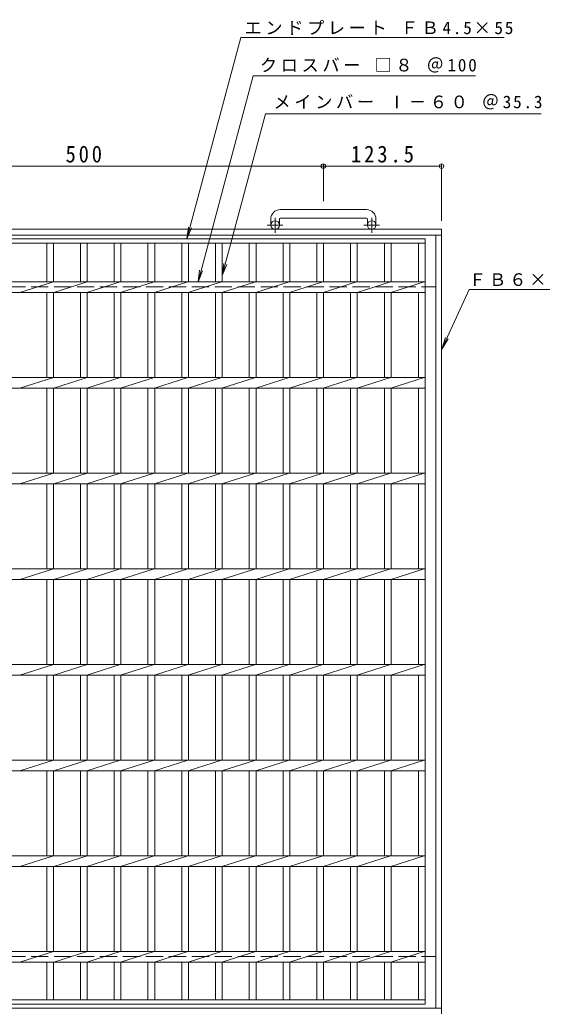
# Model space of a CAD drawing. Units: millimetres, scale not verified. Extents: x -1113 to 1060, y -823 to 763.
# Drawn here: x -585 to -39, y -272 to 763 of the extents above; entities that cross this region are included whole.
import ezdxf

# ---------------------------------------------------------------- set-up
doc = ezdxf.new("R2010")
doc.units = ezdxf.units.MM
doc.header["$LTSCALE"] = 6
doc.header["$PDMODE"] = 32
doc.header["$PDSIZE"] = 4.8
doc.linetypes.add('CHAIN1', pattern=[8, 5, -1, 1, -1])
doc.linetypes.add('DASHED3', pattern=[4, 3, -1])
for name, color, linetype, lineweight in [('A-1', 2, 'Continuous', 9), ('A-2', 3, 'Continuous', 9), ('A-4', 7, 'Continuous', 9), ('A-5', 7, 'Continuous', 9)]:
    doc.layers.add(name, color=color, linetype=linetype, lineweight=lineweight)
doc.styles.add('ＭＳ ゴシック', font='')
doc.styles.get('ＭＳ ゴシック').set_extended_font_data('MS Gothic')

msp = doc.modelspace()

# ---------------------------------------------------------------- linework, layer by layer
at = {"layer": 'A-1'}
for p, q in [((-223.06, 564.177), (-313.06, 564.177)), ((-323.06, 554.177), (-323.06, 548.077)), ((-314.06, 554.177), (-314.06, 548.077)), ((-313.06, 555.177), (-223.06, 555.177)), ((-222.06, 554.177), (-222.06, 548.077)), ((-213.06, 554.177), (-213.06, 548.077)), ((-891.56, 543.577), (-144.56, 543.577)), ((-144.56, 543.577), (-144.56, -276.423)), ((-891.56, 537.577), (-144.56, 537.577)), ((-150.56, 537.577), (-150.56, -270.423)), ((-891.56, -270.423), (-144.56, -270.423))]:
    msp.add_line(p, q, dxfattribs=at)
at = {"layer": 'A-1', "linetype": 'CHAIN1'}
for p, q in [((-318.56, 539.97), (-318.56, 555.567)), ((-217.56, 539.97), (-217.56, 555.567)), ((-310.397, 548.077), (-326.804, 548.077)), ((-209.397, 548.077), (-225.804, 548.077))]:
    msp.add_line(p, q, dxfattribs=at)
at = {"layer": 'A-1', "linetype": 'DASHED3'}
for p, q in [((-885.56, 483.577), (-150.56, 483.577)), ((-885.56, -216.423), (-150.56, -216.423))]:
    msp.add_line(p, q, dxfattribs=at)
at = {"layer": 'A-1'}
for centre in [(-318.56, 548.077), (-217.56, 548.077)]:
    msp.add_circle(centre, 4.5, dxfattribs=at)
for centre, radius, start, end in [((-313.06, 554.177), 10, 90, 180), ((-223.06, 554.177), 10, 0, 90), ((-313.06, 554.177), 1, 90, 180), ((-223.06, 554.177), 1, 0, 90)]:
    msp.add_arc(centre, radius, start, end, dxfattribs=at)
at = {"layer": 'A-2'}
for p, q in [((-874.56, 533.577), (-161.56, 533.577)), ((-874.56, 529.077), (-161.56, 529.077)), ((-557.26, 529.077), (-557.26, 488.577)), ((-550.26, 529.077), (-550.26, 488.577)), ((-521.961, 529.077), (-521.961, 488.577)), ((-514.961, 529.077), (-514.961, 488.577)), ((-486.661, 529.077), (-486.661, 488.577)), ((-479.661, 529.077), (-479.661, 488.577)), ((-451.361, 529.077), (-451.361, 488.577)), ((-444.361, 529.077), (-444.361, 488.577)), ((-416.062, 529.077), (-416.062, 488.577)), ((-409.062, 529.077), (-409.062, 488.577)), ((-380.762, 529.077), (-380.762, 488.577)), ((-373.762, 529.077), (-373.762, 488.577)), ((-345.462, 529.077), (-345.462, 488.577)), ((-338.462, 529.077), (-338.462, 488.577)), ((-310.163, 529.077), (-310.163, 488.577)), ((-303.163, 529.077), (-303.163, 488.577)), ((-274.863, 529.077), (-274.863, 488.577)), ((-267.863, 529.077), (-267.863, 488.577)), ((-239.563, 529.077), (-239.563, 488.577)), ((-232.563, 529.077), (-232.563, 488.577)), ((-204.264, 529.077), (-204.264, 488.577)), ((-197.264, 529.077), (-197.264, 488.577)), ((-168.56, 529.077), (-168.56, 488.577)), ((-874.56, 488.577), (-161.56, 488.577)), ((-585.16, 477.578), (-550.26, 488.577)), ((-549.86, 477.578), (-514.961, 488.577)), ((-515.259, 477.578), (-480.359, 488.577)), ((-479.959, 477.578), (-445.059, 488.577)), ((-444.659, 477.578), (-409.76, 488.577)), ((-409.36, 477.578), (-374.46, 488.577)), ((-374.06, 477.578), (-339.16, 488.577)), ((-338.76, 477.578), (-303.861, 488.577)), ((-303.461, 477.578), (-268.561, 488.577)), ((-268.161, 477.578), (-233.261, 488.577)), ((-232.861, 477.578), (-197.962, 488.577)), ((-197.661, 477.578), (-162.761, 488.577)), ((-874.56, 477.578), (-161.56, 477.578)), ((-557.26, 477.578), (-557.26, 388.577)), ((-550.26, 477.578), (-550.26, 388.577)), ((-521.961, 477.578), (-521.961, 388.577)), ((-514.961, 477.578), (-514.961, 388.577)), ((-486.661, 477.578), (-486.661, 388.577)), ((-479.661, 477.578), (-479.661, 388.577)), ((-451.361, 477.578), (-451.361, 388.577)), ((-444.361, 477.578), (-444.361, 388.577)), ((-416.062, 477.578), (-416.062, 388.577)), ((-409.062, 477.578), (-409.062, 388.577)), ((-380.762, 477.578), (-380.762, 388.577)), ((-373.762, 477.578), (-373.762, 388.577)), ((-345.462, 477.578), (-345.462, 388.577)), ((-338.462, 477.578), (-338.462, 388.577)), ((-310.163, 477.578), (-310.163, 388.577)), ((-303.163, 477.578), (-303.163, 388.577)), ((-274.863, 477.578), (-274.863, 388.577)), ((-267.863, 477.578), (-267.863, 388.577)), ((-239.563, 477.578), (-239.563, 388.577)), ((-232.563, 477.578), (-232.563, 388.577)), ((-204.264, 477.578), (-204.264, 388.577)), ((-197.264, 477.578), (-197.264, 388.577)), ((-168.56, 477.578), (-168.56, 388.577)), ((-874.56, 388.577), (-161.56, 388.577)), ((-585.16, 377.578), (-550.26, 388.577)), ((-549.86, 377.578), (-514.961, 388.577)), ((-515.259, 377.578), (-480.359, 388.577)), ((-479.959, 377.578), (-445.059, 388.577)), ((-444.659, 377.578), (-409.76, 388.577)), ((-409.36, 377.578), (-374.46, 388.577)), ((-374.06, 377.578), (-339.16, 388.577)), ((-338.76, 377.578), (-303.861, 388.577)), ((-303.461, 377.578), (-268.561, 388.577)), ((-268.161, 377.578), (-233.261, 388.577)), ((-232.861, 377.578), (-197.962, 388.577)), ((-197.661, 377.578), (-162.761, 388.577)), ((-874.56, 377.578), (-161.56, 377.578)), ((-557.26, 377.578), (-557.26, 288.577)), ((-550.26, 377.578), (-550.26, 288.577)), ((-521.961, 377.578), (-521.961, 288.577)), ((-514.961, 377.578), (-514.961, 288.577)), ((-486.661, 377.578), (-486.661, 288.577)), ((-479.661, 377.578), (-479.661, 288.577)), ((-451.361, 377.578), (-451.361, 288.577)), ((-444.361, 377.578), (-444.361, 288.577)), ((-416.062, 377.578), (-416.062, 288.577)), ((-409.062, 377.578), (-409.062, 288.577)), ((-380.762, 377.578), (-380.762, 288.577)), ((-373.762, 377.578), (-373.762, 288.577)), ((-345.462, 377.578), (-345.462, 288.577)), ((-338.462, 377.578), (-338.462, 288.577)), ((-310.163, 377.578), (-310.163, 288.577)), ((-303.163, 377.578), (-303.163, 288.577)), ((-274.863, 377.578), (-274.863, 288.577)), ((-267.863, 377.578), (-267.863, 288.577)), ((-239.563, 377.578), (-239.563, 288.577)), ((-232.563, 377.578), (-232.563, 288.577)), ((-204.264, 377.578), (-204.264, 288.577)), ((-197.264, 377.578), (-197.264, 288.577)), ((-168.56, 377.578), (-168.56, 288.577)), ((-874.56, 288.577), (-161.56, 288.577)), ((-585.16, 277.578), (-550.26, 288.577)), ((-549.86, 277.578), (-514.961, 288.577)), ((-515.259, 277.578), (-480.359, 288.577)), ((-479.959, 277.578), (-445.059, 288.577)), ((-444.659, 277.578), (-409.76, 288.577)), ((-409.36, 277.578), (-374.46, 288.577)), ((-374.06, 277.578), (-339.16, 288.577)), ((-338.76, 277.578), (-303.861, 288.577)), ((-303.461, 277.578), (-268.561, 288.577)), ((-268.161, 277.578), (-233.261, 288.577)), ((-232.861, 277.578), (-197.962, 288.577)), ((-197.661, 277.578), (-162.761, 288.577)), ((-874.56, 277.578), (-161.56, 277.578)), ((-557.26, 277.578), (-557.26, 188.577)), ((-550.26, 277.578), (-550.26, 188.577)), ((-521.961, 277.578), (-521.961, 188.577)), ((-514.961, 277.578), (-514.961, 188.577)), ((-486.661, 277.578), (-486.661, 188.577)), ((-479.661, 277.578), (-479.661, 188.577)), ((-451.361, 277.578), (-451.361, 188.577)), ((-444.361, 277.578), (-444.361, 188.577)), ((-416.062, 277.578), (-416.062, 188.577)), ((-409.062, 277.578), (-409.062, 188.577)), ((-380.762, 277.578), (-380.762, 188.577)), ((-373.762, 277.578), (-373.762, 188.577)), ((-345.462, 277.578), (-345.462, 188.577)), ((-338.462, 277.578), (-338.462, 188.577)), ((-310.163, 277.578), (-310.163, 188.577)), ((-303.163, 277.578), (-303.163, 188.577)), ((-274.863, 277.578), (-274.863, 188.577)), ((-267.863, 277.578), (-267.863, 188.577)), ((-239.563, 277.578), (-239.563, 188.577)), ((-232.563, 277.578), (-232.563, 188.577)), ((-204.264, 277.578), (-204.264, 188.577)), ((-197.264, 277.578), (-197.264, 188.577)), ((-168.56, 277.578), (-168.56, 188.577)), ((-874.56, 188.577), (-161.56, 188.577)), ((-585.16, 177.578), (-550.26, 188.577)), ((-549.86, 177.578), (-514.961, 188.577)), ((-515.259, 177.578), (-480.359, 188.577)), ((-479.959, 177.578), (-445.059, 188.577)), ((-444.659, 177.578), (-409.76, 188.577)), ((-409.36, 177.578), (-374.46, 188.577)), ((-374.06, 177.578), (-339.16, 188.577)), ((-338.76, 177.578), (-303.861, 188.577)), ((-303.461, 177.578), (-268.561, 188.577)), ((-268.161, 177.578), (-233.261, 188.577)), ((-232.861, 177.578), (-197.962, 188.577)), ((-197.661, 177.578), (-162.761, 188.577)), ((-874.56, 177.578), (-161.56, 177.578)), ((-557.26, 177.578), (-557.26, 88.577)), ((-550.26, 177.578), (-550.26, 88.577)), ((-521.961, 177.578), (-521.961, 88.577)), ((-514.961, 177.578), (-514.961, 88.577)), ((-486.661, 177.578), (-486.661, 88.577)), ((-479.661, 177.578), (-479.661, 88.577)), ((-451.361, 177.578), (-451.361, 88.577)), ((-444.361, 177.578), (-444.361, 88.577)), ((-416.062, 177.578), (-416.062, 88.577)), ((-409.062, 177.578), (-409.062, 88.577)), ((-380.762, 177.578), (-380.762, 88.577)), ((-373.762, 177.578), (-373.762, 88.577)), ((-345.462, 177.578), (-345.462, 88.577)), ((-338.462, 177.578), (-338.462, 88.577)), ((-310.163, 177.578), (-310.163, 88.577)), ((-303.163, 177.578), (-303.163, 88.577)), ((-274.863, 177.578), (-274.863, 88.577)), ((-267.863, 177.578), (-267.863, 88.577)), ((-239.563, 177.578), (-239.563, 88.577)), ((-232.563, 177.578), (-232.563, 88.577)), ((-204.264, 177.578), (-204.264, 88.577)), ((-197.264, 177.578), (-197.264, 88.577)), ((-168.56, 177.578), (-168.56, 88.577)), ((-874.56, 88.577), (-161.56, 88.577)), ((-585.16, 77.578), (-550.26, 88.577)), ((-549.86, 77.578), (-514.961, 88.577)), ((-515.259, 77.578), (-480.359, 88.577)), ((-479.959, 77.578), (-445.059, 88.577)), ((-444.659, 77.578), (-409.76, 88.577)), ((-409.36, 77.578), (-374.46, 88.577)), ((-374.06, 77.578), (-339.16, 88.577)), ((-338.76, 77.578), (-303.861, 88.577)), ((-303.461, 77.578), (-268.561, 88.577)), ((-268.161, 77.578), (-233.261, 88.577)), ((-232.861, 77.578), (-197.962, 88.577)), ((-197.661, 77.578), (-162.761, 88.577)), ((-874.56, 77.578), (-161.56, 77.578)), ((-557.26, 77.578), (-557.26, -11.423)), ((-550.26, 77.578), (-550.26, -11.423)), ((-521.961, 77.578), (-521.961, -11.423)), ((-514.961, 77.578), (-514.961, -11.423)), ((-486.661, 77.578), (-486.661, -11.423)), ((-479.661, 77.578), (-479.661, -11.423)), ((-451.361, 77.578), (-451.361, -11.423)), ((-444.361, 77.578), (-444.361, -11.423)), ((-416.062, 77.578), (-416.062, -11.423)), ((-409.062, 77.578), (-409.062, -11.423)), ((-380.762, 77.578), (-380.762, -11.423)), ((-373.762, 77.578), (-373.762, -11.423)), ((-345.462, 77.578), (-345.462, -11.423)), ((-338.462, 77.578), (-338.462, -11.423)), ((-310.163, 77.578), (-310.163, -11.423)), ((-303.163, 77.578), (-303.163, -11.423)), ((-274.863, 77.578), (-274.863, -11.423)), ((-267.863, 77.578), (-267.863, -11.423)), ((-239.563, 77.578), (-239.563, -11.423)), ((-232.563, 77.578), (-232.563, -11.423)), ((-204.264, 77.578), (-204.264, -11.423)), ((-197.264, 77.578), (-197.264, -11.423)), ((-168.56, 77.578), (-168.56, -11.423)), ((-874.56, -11.423), (-161.56, -11.423)), ((-585.16, -22.422), (-550.26, -11.423)), ((-549.86, -22.422), (-514.961, -11.423)), ((-515.259, -22.422), (-480.359, -11.423)), ((-479.959, -22.422), (-445.059, -11.423)), ((-444.659, -22.422), (-409.76, -11.423)), ((-409.36, -22.422), (-374.46, -11.423)), ((-374.06, -22.422), (-339.16, -11.423)), ((-338.76, -22.422), (-303.861, -11.423)), ((-303.461, -22.422), (-268.561, -11.423)), ((-268.161, -22.422), (-233.261, -11.423)), ((-232.861, -22.422), (-197.962, -11.423)), ((-197.661, -22.422), (-162.761, -11.423)), ((-874.56, -22.422), (-161.56, -22.422)), ((-557.26, -22.422), (-557.26, -111.423)), ((-550.26, -22.422), (-550.26, -111.423)), ((-521.961, -22.422), (-521.961, -111.423)), ((-514.961, -22.422), (-514.961, -111.423)), ((-486.661, -22.422), (-486.661, -111.423)), ((-479.661, -22.422), (-479.661, -111.423)), ((-451.361, -22.422), (-451.361, -111.423)), ((-444.361, -22.422), (-444.361, -111.423)), ((-416.062, -22.422), (-416.062, -111.423)), ((-409.062, -22.422), (-409.062, -111.423)), ((-380.762, -22.422), (-380.762, -111.423)), ((-373.762, -22.422), (-373.762, -111.423)), ((-345.462, -22.422), (-345.462, -111.423)), ((-338.462, -22.422), (-338.462, -111.423)), ((-310.163, -22.422), (-310.163, -111.423)), ((-303.163, -22.422), (-303.163, -111.423)), ((-274.863, -22.422), (-274.863, -111.423)), ((-267.863, -22.422), (-267.863, -111.423)), ((-239.563, -22.422), (-239.563, -111.423)), ((-232.563, -22.422), (-232.563, -111.423)), ((-204.264, -22.422), (-204.264, -111.423)), ((-197.264, -22.422), (-197.264, -111.423)), ((-168.56, -22.422), (-168.56, -111.423)), ((-874.56, -111.423), (-161.56, -111.423)), ((-585.16, -122.422), (-550.26, -111.423)), ((-549.86, -122.422), (-514.961, -111.423)), ((-515.259, -122.422), (-480.359, -111.423)), ((-479.959, -122.422), (-445.059, -111.423)), ((-444.659, -122.422), (-409.76, -111.423)), ((-409.36, -122.422), (-374.46, -111.423)), ((-374.06, -122.422), (-339.16, -111.423)), ((-338.76, -122.422), (-303.861, -111.423)), ((-303.461, -122.422), (-268.561, -111.423)), ((-268.161, -122.422), (-233.261, -111.423)), ((-232.861, -122.422), (-197.962, -111.423)), ((-197.661, -122.422), (-162.761, -111.423)), ((-874.56, -122.422), (-161.56, -122.422)), ((-557.26, -122.422), (-557.26, -211.423)), ((-550.26, -122.422), (-550.26, -211.423)), ((-521.961, -122.422), (-521.961, -211.423)), ((-514.961, -122.422), (-514.961, -211.423)), ((-486.661, -122.422), (-486.661, -211.423)), ((-479.661, -122.422), (-479.661, -211.423)), ((-451.361, -122.422), (-451.361, -211.423)), ((-444.361, -122.422), (-444.361, -211.423)), ((-416.062, -122.422), (-416.062, -211.423)), ((-409.062, -122.422), (-409.062, -211.423)), ((-380.762, -122.422), (-380.762, -211.423)), ((-373.762, -122.422), (-373.762, -211.423)), ((-345.462, -122.422), (-345.462, -211.423)), ((-338.462, -122.422), (-338.462, -211.423)), ((-310.163, -122.422), (-310.163, -211.423)), ((-303.163, -122.422), (-303.163, -211.423)), ((-274.863, -122.422), (-274.863, -211.423)), ((-267.863, -122.422), (-267.863, -211.423)), ((-239.563, -122.422), (-239.563, -211.423)), ((-232.563, -122.422), (-232.563, -211.423)), ((-204.264, -122.422), (-204.264, -211.423)), ((-197.264, -122.422), (-197.264, -211.423)), ((-168.56, -122.422), (-168.56, -211.423)), ((-874.56, -211.423), (-161.56, -211.423)), ((-585.16, -222.422), (-550.26, -211.423)), ((-549.86, -222.422), (-514.961, -211.423)), ((-515.259, -222.422), (-480.359, -211.423)), ((-479.959, -222.422), (-445.059, -211.423)), ((-444.659, -222.422), (-409.76, -211.423)), ((-409.36, -222.422), (-374.46, -211.423)), ((-374.06, -222.422), (-339.16, -211.423)), ((-338.76, -222.422), (-303.861, -211.423)), ((-303.461, -222.422), (-268.561, -211.423)), ((-268.161, -222.422), (-233.261, -211.423)), ((-232.861, -222.422), (-197.962, -211.423)), ((-197.661, -222.422), (-162.761, -211.423)), ((-874.56, -222.423), (-161.56, -222.423)), ((-557.26, -222.423), (-557.26, -261.923)), ((-550.26, -222.423), (-550.26, -261.923)), ((-521.961, -222.423), (-521.961, -261.923)), ((-514.961, -222.423), (-514.961, -261.923)), ((-486.661, -222.423), (-486.661, -261.923)), ((-479.661, -222.423), (-479.661, -261.923)), ((-451.361, -222.423), (-451.361, -261.923)), ((-444.361, -222.423), (-444.361, -261.923)), ((-416.062, -222.423), (-416.062, -261.923)), ((-409.062, -222.423), (-409.062, -261.923)), ((-380.762, -222.423), (-380.762, -261.923)), ((-373.762, -222.423), (-373.762, -261.923)), ((-345.462, -222.423), (-345.462, -261.923)), ((-338.462, -222.423), (-338.462, -261.923)), ((-310.163, -222.423), (-310.163, -261.923)), ((-303.163, -222.423), (-303.163, -261.923)), ((-274.863, -222.423), (-274.863, -261.923)), ((-267.863, -222.423), (-267.863, -261.923)), ((-239.563, -222.423), (-239.563, -261.923)), ((-232.563, -222.423), (-232.563, -261.923)), ((-204.264, -222.423), (-204.264, -261.923)), ((-197.264, -222.423), (-197.264, -261.923)), ((-168.56, -222.423), (-168.56, -261.923)), ((-161.56, -261.923), (-874.56, -261.923))]:
    msp.add_line(p, q, dxfattribs=at)
msp.add_lwpolyline([(-161.56, 533.577), (-161.56, -266.423), (-874.56, -266.423)], dxfattribs=at)
at = {"layer": 'A-4'}
for p, q in [((-268.06, 573.177), (-268.06, 611.418)), ((-144.56, 552.577), (-144.56, 611.418)), ((-768.06, 609.618), (-268.06, 609.618)), ((-268.06, 609.618), (-144.56, 609.618))]:
    msp.add_line(p, q, dxfattribs=at)
for p in [(-268.06, 609.618), (-144.56, 609.618)]:
    msp.add_point(p, dxfattribs=at)
at = {"layer": 'A-5'}
for p, q in [((-410.771, 533.577), (-354.341, 744.177)), ((-354.341, 744.177), (-79.124, 744.177)), ((-399.036, 488.577), (-341.266, 704.177)), ((-341.266, 704.177), (-108.939, 704.177)), ((-373.762, 495.426), (-328.545, 664.177)), ((-328.545, 664.177), (-40.304, 664.177)), ((-410.771, 533.577), (-409.139, 545.97)), ((-410.771, 533.577), (-405.987, 545.126)), ((-373.762, 495.426), (-372.13, 507.819)), ((-373.762, 495.426), (-368.978, 506.974)), ((-399.036, 488.577), (-397.404, 500.97)), ((-399.036, 488.577), (-394.252, 500.126)), ((-144.083, 418.4), (-115.664, 480.56)), ((-115.664, 480.56), (9.69, 480.56)), ((-144.083, 418.4), (-140.514, 430.379)), ((-144.083, 418.4), (-137.535, 429.047))]:
    msp.add_line(p, q, dxfattribs=at)

# ---------------------------------------------------------------- texts
at = {"layer": 'A-4', "color": 2, "char_height": 17.6, "attachment_point": 7, "style": 'ＭＳ ゴシック'}
for s, insert in [('\\T1.27;\\W0.9;500', (-537.56, 613.218)), ('\\T1.28;\\W0.9;123.5', (-239.31, 613.218))]:
    msp.add_mtext(s, dxfattribs=dict(at, insert=insert))
at = {"layer": 'A-5', "char_height": 13.2, "attachment_point": 7, "style": 'ＭＳ ゴシック'}
for s, insert in [('\\T1.21;エンドプレート\\~ＦＢ4.5×55', (-350.566, 746.871)), ('\\T1.21;クロスバー\\~□８\\~＠100', (-334.437, 707.397)), ('\\T1.21;メインバー\\~Ⅰ－６０\\~＠35.3', (-320.201, 668.935)), ('\\T1.17;ＦＢ６×６０', (-115.947, 484.219))]:
    msp.add_mtext(s, dxfattribs=dict(at, insert=insert))

doc.saveas('drawing.dxf')
